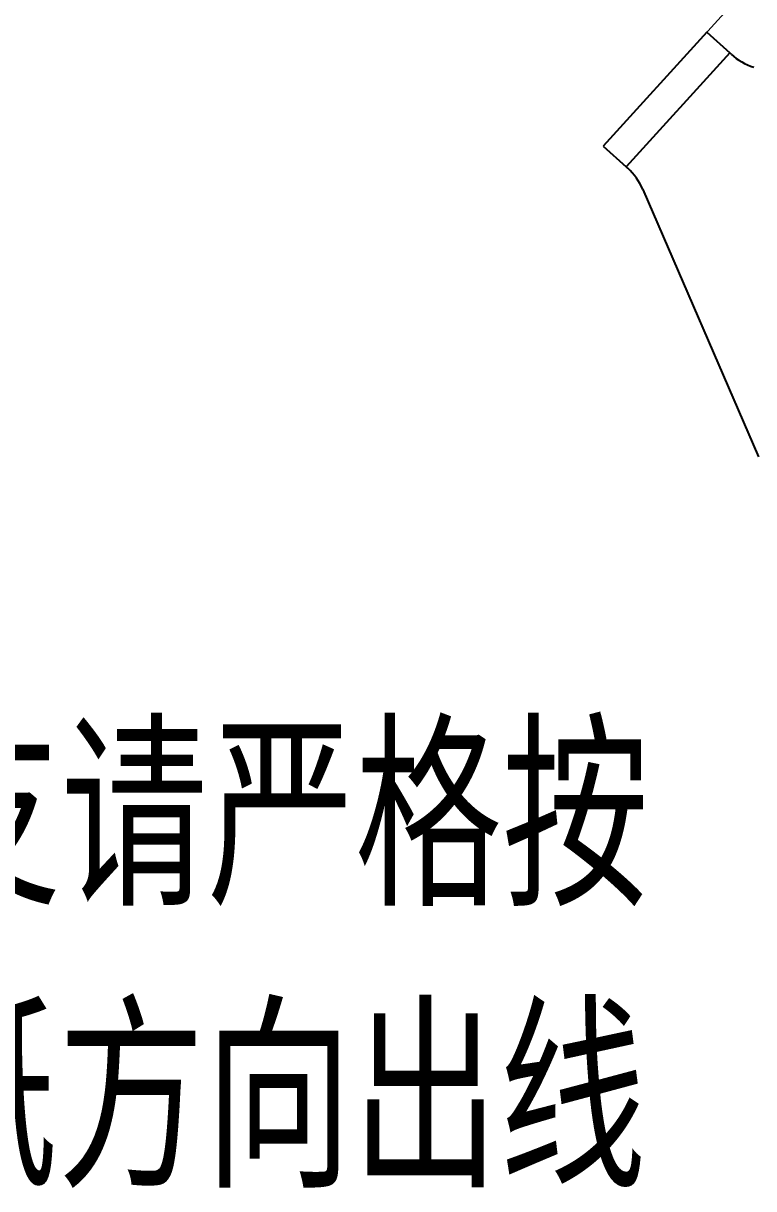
# Model space of a CAD drawing. Header units: inches. Extents: x 47316 to 59086, y 3141 to 11743.
# Drawn here: x 54349.77 to 54373.48, y 9836.92 to 9874.74 of the extents above; entities that cross this region are included whole.
import ezdxf

# ---------------------------------------------------------------- set-up
doc = ezdxf.new("R2010")
doc.units = ezdxf.units.IN
doc.header["$MEASUREMENT"] = 0
doc.styles.add('MtX_FangSong_GB2312', font='')
doc.styles.get('MtX_FangSong_GB2312').set_extended_font_data('FangSong_GB2312')

msp = doc.modelspace()

# ---------------------------------------------------------------- linework, layer by layer
at = {"color": 0, "lineweight": 15}
msp.add_line((54370.318, 9872.649), (54380.502, 9883.864), dxfattribs=at)
at = {"color": 0, "linetype": 'ByBlock', "lineweight": -3, "ltscale": 0.125}
for p, q in [((54371.958, 9874.455), (54368.597, 9870.754)), ((54372.699, 9873.783), (54369.337, 9870.081))]:
    msp.add_line(p, q, dxfattribs=at)
at = {"color": 0, "linetype": 'ByBlock', "lineweight": -3, "ltscale": 0.025}
for p, q in [((54371.958, 9874.455), (54372.699, 9873.783)), ((54368.597, 9870.754), (54369.337, 9870.081))]:
    msp.add_line(p, q, dxfattribs=at)
at = {"color": 0, "linetype": 'ByBlock', "lineweight": -3, "ltscale": 0.001721}
for p, q in [((54372.75, 9873.737), (54372.699, 9873.783)), ((54369.337, 9870.081), (54369.388, 9870.035))]:
    msp.add_line(p, q, dxfattribs=at)
at = {"color": 0, "linetype": 'ByBlock', "lineweight": -3, "ltscale": 0.236351}
msp.add_line((54369.879, 9869.35), (54373.638, 9860.675), dxfattribs=at)
at = {"color": 0, "linetype": 'ByBlock', "lineweight": -3}
for centre, start, end in [((54374.094, 9875.217), 227.7572, 252.0862), ((54368.044, 9868.555), 23.4281, 47.7572)]:
    msp.add_arc(centre, 2, start, end, dxfattribs=at)

# ---------------------------------------------------------------- texts
at = {"color": 0, "lineweight": 15, "style": 'MtX_FangSong_GB2312', "width": 0.7}
for s, p in [('此分支请严格按', (54336.664, 9846.646)), ('照图纸方向出线', (54336.569, 9837.502))]:
    msp.add_text(s, height=5, dxfattribs=at).set_placement(p)

doc.saveas('drawing.dxf')
